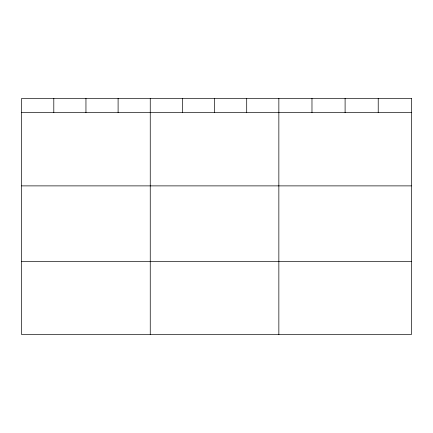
<?xml version="1.0" encoding="UTF-8"?>
<svg xmlns="http://www.w3.org/2000/svg" width="433" height="433" viewBox="0 0 433 433"><rect width="100%" height="100%" fill="white"/><g stroke="black" fill="none" stroke-linecap="round" stroke-linejoin="round"><path stroke-width="0.65" d="M21.65 112.623L411.35 112.623M21.65 185.881L411.35 185.881M21.65 261.353L411.35 261.353M378.225 98.394L378.225 112.623M345.101 98.394L345.101 112.623M311.976 98.394L311.976 112.623M278.852 98.394L278.852 334.606M246.702 98.394L246.702 112.623M214.552 98.394L214.552 112.623M182.401 98.394L182.401 112.623M150.251 98.394L150.251 334.606M118.101 98.394L118.101 112.623M85.951 98.394L85.951 112.623M53.8 98.394L53.8 112.623M411.35 98.394L21.65 98.394L21.65 334.606L411.35 334.606L411.35 98.394"/></g></svg>
